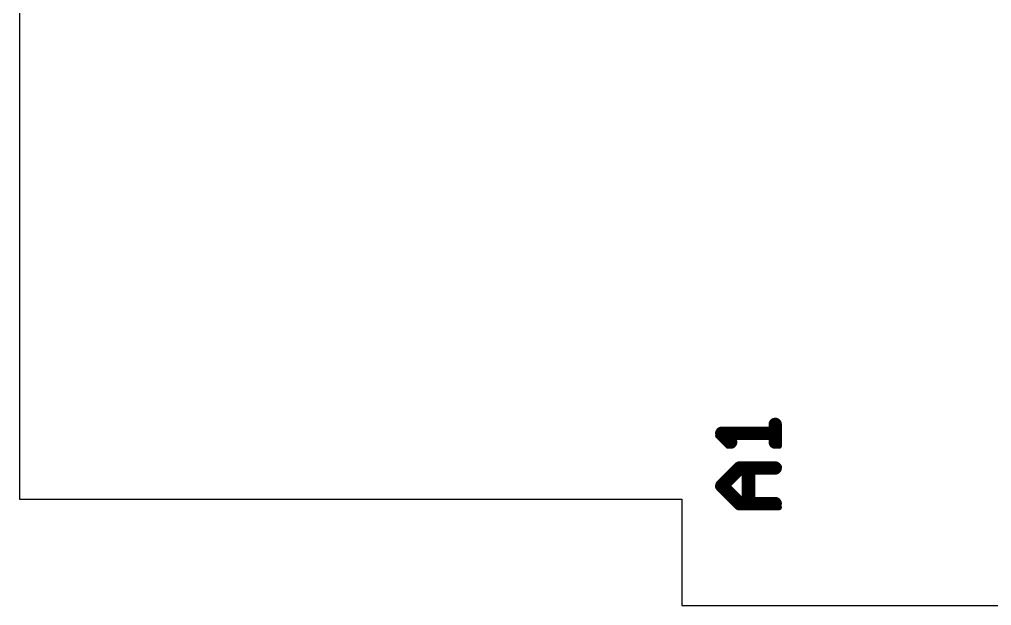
# Model space of a CAD drawing. Extents: x 0 to 127, y 0 to 62.
# Drawn here: x 0.01 to 25.91, y 0 to 15.62 of the extents above; entities that cross this region are included whole.
import ezdxf

# ---------------------------------------------------------------- set-up
doc = ezdxf.new("R2010")
doc.units = 0
doc.layers.add('20', color=7, linetype='CONTINUOUS')
doc.layers.add('25', color=253, linetype='CONTINUOUS')

msp = doc.modelspace()

# ---------------------------------------------------------------- linework, layer by layer
at = {"layer": '20'}
for p, q in [((0.005, 59.652), (0.005, 2.832)), ((0.005, 2.832), (17.653, 2.832)), ((17.653, 2.832), (17.653, 0)), ((17.653, 0), (126.985, 0.038))]:
    msp.add_line(p, q, dxfattribs=at)
at = {"layer": '25'}
for points, const_width in [([(20.1422, 4.3549), (20.1422, 4.8294)], 0.3556), ([(20.1422, 4.3549), (20.1422, 4.8294)], 0.3556), ([(20.1422, 4.3549), (20.1422, 4.8294)], 0.3556), ([(20.1422, 4.3549), (20.1422, 4.8294)], 0.3556), ([(20.1422, 4.3549), (20.1422, 4.8294)], 0.3556), ([(20.1422, 4.3549), (20.1422, 4.8294)], 0.3556), ([(20.1422, 4.3549), (20.1422, 4.8294)], 0.3556), ([(20.1422, 4.3549), (20.1422, 4.8294)], 0.3556), ([(20.1422, 4.3549), (20.1422, 4.8294)], 0.3556), ([(20.1422, 4.3549), (20.1422, 4.8294)], 0.3556), ([(20.1422, 4.3549), (20.1422, 4.8294)], 0.3556), ([(20.1422, 4.3549), (20.1422, 4.8294)], 0.3556), ([(20.1422, 4.3549), (20.1422, 4.8294)], 0.3556), ([(20.1422, 4.3549), (20.1422, 4.8294)], 0.3556), ([(20.1422, 4.3549), (20.1422, 4.8294)], 0.3556), ([(20.1422, 4.3549), (20.1422, 4.8294)], 0.3556), ([(20.1422, 4.3549), (20.1422, 4.8294)], 0.3556), ([(20.1422, 4.3549), (20.1422, 4.8294)], 0.3556), ([(20.1422, 4.3549), (20.1422, 4.8294)], 0.3556), ([(20.1422, 4.3549), (20.1422, 4.8294)], 0.3556), ([(20.1422, 4.3549), (20.1422, 4.8294)], 0.3556), ([(20.1422, 4.3549), (20.1422, 4.8294)], 0.3556), ([(20.1422, 4.3549), (20.1422, 4.8294)], 0.3556), ([(20.1422, 4.3549), (20.1422, 4.8294)], 0.3556), ([(20.1422, 4.3549), (20.1422, 4.8294)], 0.3556), ([(20.1422, 4.3549), (20.1422, 4.8294)], 0.3556), ([(20.1422, 4.3549), (20.1422, 4.8294)], 0.3556), ([(20.1422, 4.3549), (20.1422, 4.8294)], 0.3556), ([(20.1422, 4.3549), (20.1422, 4.8294)], 0.3556), ([(20.1422, 4.3549), (20.1422, 4.8294)], 0.3556), ([(20.1422, 4.3549), (20.1422, 4.8294)], 0.3556), ([(18.9559, 4.3549), (18.7186, 4.5921)], 0.3556), ([(18.7186, 4.5921), (20.1422, 4.5921)], 0.3556), ([(18.9559, 4.3549), (18.7186, 4.5921)], 0.3556), ([(18.7186, 4.5921), (20.1422, 4.5921)], 0.3556), ([(18.9559, 4.3549), (18.7186, 4.5921)], 0.3556), ([(18.7186, 4.5921), (20.1422, 4.5921)], 0.3556), ([(18.9559, 4.3549), (18.7186, 4.5921)], 0.3556), ([(18.7186, 4.5921), (20.1422, 4.5921)], 0.3556), ([(18.9559, 4.3549), (18.7186, 4.5921)], 0.3556), ([(18.7186, 4.5921), (20.1422, 4.5921)], 0.3556), ([(18.9559, 4.3549), (18.7186, 4.5921)], 0.3556), ([(18.7186, 4.5921), (20.1422, 4.5921)], 0.3556), ([(18.9559, 4.3549), (18.7186, 4.5921)], 0.3556), ([(18.7186, 4.5921), (20.1422, 4.5921)], 0.3556), ([(18.9559, 4.3549), (18.7186, 4.5921)], 0.3556), ([(18.7186, 4.5921), (20.1422, 4.5921)], 0.3556), ([(18.9559, 4.3549), (18.7186, 4.5921)], 0.3556), ([(18.7186, 4.5921), (20.1422, 4.5921)], 0.3556), ([(18.9559, 4.3549), (18.7186, 4.5921)], 0.3556), ([(18.7186, 4.5921), (20.1422, 4.5921)], 0.3556), ([(18.9559, 4.3549), (18.7186, 4.5921)], 0.3556), ([(18.7186, 4.5921), (20.1422, 4.5921)], 0.3556), ([(18.9559, 4.3549), (18.7186, 4.5921)], 0.3556), ([(18.7186, 4.5921), (20.1422, 4.5921)], 0.3556), ([(18.9559, 4.3549), (18.7186, 4.5921)], 0.3556), ([(18.7186, 4.5921), (20.1422, 4.5921)], 0.3556), ([(18.9559, 4.3549), (18.7186, 4.5921)], 0.3556), ([(18.7186, 4.5921), (20.1422, 4.5921)], 0.3556), ([(18.9559, 4.3549), (18.7186, 4.5921)], 0.3556), ([(18.7186, 4.5921), (20.1422, 4.5921)], 0.3556), ([(18.9559, 4.3549), (18.7186, 4.5921)], 0.3556), ([(18.7186, 4.5921), (20.1422, 4.5921)], 0.3556), ([(18.9559, 4.3549), (18.7186, 4.5921)], 0.3556), ([(18.7186, 4.5921), (20.1422, 4.5921)], 0.3556), ([(18.9559, 4.3549), (18.7186, 4.5921)], 0.3556), ([(18.7186, 4.5921), (20.1422, 4.5921)], 0.3556), ([(18.9559, 4.3549), (18.7186, 4.5921)], 0.3556), ([(18.7186, 4.5921), (20.1422, 4.5921)], 0.3556), ([(18.9559, 4.3549), (18.7186, 4.5921)], 0.3556), ([(18.7186, 4.5921), (20.1422, 4.5921)], 0.3556), ([(18.9559, 4.3549), (18.7186, 4.5921)], 0.3556), ([(18.7186, 4.5921), (20.1422, 4.5921)], 0.3556), ([(18.9559, 4.3549), (18.7186, 4.5921)], 0.3556), ([(18.7186, 4.5921), (20.1422, 4.5921)], 0.3556), ([(18.9559, 4.3549), (18.7186, 4.5921)], 0.3556), ([(18.7186, 4.5921), (20.1422, 4.5921)], 0.3556), ([(18.9559, 4.3549), (18.7186, 4.5921)], 0.3556), ([(18.7186, 4.5921), (20.1422, 4.5921)], 0.3556), ([(18.9559, 4.3549), (18.7186, 4.5921)], 0.3556), ([(18.7186, 4.5921), (20.1422, 4.5921)], 0.3556), ([(18.9559, 4.3549), (18.7186, 4.5921)], 0.3556), ([(18.7186, 4.5921), (20.1422, 4.5921)], 0.3556), ([(18.9559, 4.3549), (18.7186, 4.5921)], 0.3556), ([(18.7186, 4.5921), (20.1422, 4.5921)], 0.3556), ([(18.9559, 4.3549), (18.7186, 4.5921)], 0.3556), ([(18.7186, 4.5921), (20.1422, 4.5921)], 0.3556), ([(18.9559, 4.3549), (18.7186, 4.5921)], 0.3556), ([(18.7186, 4.5921), (20.1422, 4.5921)], 0.3556), ([(18.9559, 4.3549), (18.7186, 4.5921)], 0.3556), ([(18.7186, 4.5921), (20.1422, 4.5921)], 0.3556), ([(18.9559, 4.3549), (18.7186, 4.5921)], 0.3556), ([(18.7186, 4.5921), (20.1422, 4.5921)], 0.3556), ([(20.2438, 4.2533), (20.2438, 4.7956)], 0.1524), ([(18.888, 4.2533), (18.6169, 4.5244)], 0.1524), ([(18.6169, 4.5244), (20.2438, 4.5244)], 0.1524), ([(18.6169, 3.1585), (19.1592, 3.7008)], 0.1524), ([(18.7186, 3.1923), (19.1932, 3.6668)], 0.3556), ([(18.7186, 3.1923), (19.1932, 3.6668)], 0.3556), ([(18.7186, 3.1923), (19.1932, 3.6668)], 0.3556), ([(18.7186, 3.1923), (19.1932, 3.6668)], 0.3556), ([(18.7186, 3.1923), (19.1932, 3.6668)], 0.3556), ([(18.7186, 3.1923), (19.1932, 3.6668)], 0.3556), ([(18.7186, 3.1923), (19.1932, 3.6668)], 0.3556), ([(18.7186, 3.1923), (19.1932, 3.6668)], 0.3556), ([(18.7186, 3.1923), (19.1932, 3.6668)], 0.3556), ([(18.7186, 3.1923), (19.1932, 3.6668)], 0.3556), ([(18.7186, 3.1923), (19.1932, 3.6668)], 0.3556), ([(18.7186, 3.1923), (19.1932, 3.6668)], 0.3556), ([(18.7186, 3.1923), (19.1932, 3.6668)], 0.3556), ([(18.7186, 3.1923), (19.1932, 3.6668)], 0.3556), ([(18.7186, 3.1923), (19.1932, 3.6668)], 0.3556), ([(18.7186, 3.1923), (19.1932, 3.6668)], 0.3556), ([(18.7186, 3.1923), (19.1932, 3.6668)], 0.3556), ([(18.7186, 3.1923), (19.1932, 3.6668)], 0.3556), ([(18.7186, 3.1923), (19.1932, 3.6668)], 0.3556), ([(18.7186, 3.1923), (19.1932, 3.6668)], 0.3556), ([(18.7186, 3.1923), (19.1932, 3.6668)], 0.3556), ([(18.7186, 3.1923), (19.1932, 3.6668)], 0.3556), ([(18.7186, 3.1923), (19.1932, 3.6668)], 0.3556), ([(18.7186, 3.1923), (19.1932, 3.6668)], 0.3556), ([(18.7186, 3.1923), (19.1932, 3.6668)], 0.3556), ([(18.7186, 3.1923), (19.1932, 3.6668)], 0.3556), ([(18.7186, 3.1923), (19.1932, 3.6668)], 0.3556), ([(18.7186, 3.1923), (19.1932, 3.6668)], 0.3556), ([(18.7186, 3.1923), (19.1932, 3.6668)], 0.3556), ([(18.7186, 3.1923), (19.1932, 3.6668)], 0.3556), ([(18.7186, 3.1923), (19.1932, 3.6668)], 0.3556), ([(19.1932, 3.6668), (20.1422, 3.6668)], 0.3556), ([(19.1932, 3.6668), (20.1422, 3.6668)], 0.3556), ([(19.1932, 3.6668), (20.1422, 3.6668)], 0.3556), ([(19.1932, 3.6668), (20.1422, 3.6668)], 0.3556), ([(19.1932, 3.6668), (20.1422, 3.6668)], 0.3556), ([(19.1932, 3.6668), (20.1422, 3.6668)], 0.3556), ([(19.1932, 3.6668), (20.1422, 3.6668)], 0.3556), ([(19.1932, 3.6668), (20.1422, 3.6668)], 0.3556), ([(19.1932, 3.6668), (20.1422, 3.6668)], 0.3556), ([(19.1932, 3.6668), (20.1422, 3.6668)], 0.3556), ([(19.1932, 3.6668), (20.1422, 3.6668)], 0.3556), ([(19.1932, 3.6668), (20.1422, 3.6668)], 0.3556), ([(19.1932, 3.6668), (20.1422, 3.6668)], 0.3556), ([(19.1932, 3.6668), (20.1422, 3.6668)], 0.3556), ([(19.1932, 3.6668), (20.1422, 3.6668)], 0.3556), ([(19.1932, 3.6668), (20.1422, 3.6668)], 0.3556), ([(19.1932, 3.6668), (20.1422, 3.6668)], 0.3556), ([(19.1932, 3.6668), (20.1422, 3.6668)], 0.3556), ([(19.1932, 3.6668), (20.1422, 3.6668)], 0.3556), ([(19.1932, 3.6668), (20.1422, 3.6668)], 0.3556), ([(19.1932, 3.6668), (20.1422, 3.6668)], 0.3556), ([(19.1932, 3.6668), (20.1422, 3.6668)], 0.3556), ([(19.1932, 3.6668), (20.1422, 3.6668)], 0.3556), ([(19.1932, 3.6668), (20.1422, 3.6668)], 0.3556), ([(19.1932, 3.6668), (20.1422, 3.6668)], 0.3556), ([(19.1932, 3.6668), (20.1422, 3.6668)], 0.3556), ([(19.1932, 3.6668), (20.1422, 3.6668)], 0.3556), ([(19.1932, 3.6668), (20.1422, 3.6668)], 0.3556), ([(19.1932, 3.6668), (20.1422, 3.6668)], 0.3556), ([(19.1932, 3.6668), (20.1422, 3.6668)], 0.3556), ([(19.1932, 3.6668), (20.1422, 3.6668)], 0.3556), ([(19.1592, 3.7008), (20.2438, 3.7008)], 0.1524), ([(19.4304, 2.7178), (19.4304, 3.6668)], 0.3556), ([(19.4304, 2.7178), (19.4304, 3.6668)], 0.3556), ([(19.4304, 2.7178), (19.4304, 3.6668)], 0.3556), ([(19.4304, 2.7178), (19.4304, 3.6668)], 0.3556), ([(19.4304, 2.7178), (19.4304, 3.6668)], 0.3556), ([(19.4304, 2.7178), (19.4304, 3.6668)], 0.3556), ([(19.4304, 2.7178), (19.4304, 3.6668)], 0.3556), ([(19.4304, 2.7178), (19.4304, 3.6668)], 0.3556), ([(19.4304, 2.7178), (19.4304, 3.6668)], 0.3556), ([(19.4304, 2.7178), (19.4304, 3.6668)], 0.3556), ([(19.4304, 2.7178), (19.4304, 3.6668)], 0.3556), ([(19.4304, 2.7178), (19.4304, 3.6668)], 0.3556), ([(19.4304, 2.7178), (19.4304, 3.6668)], 0.3556), ([(19.4304, 2.7178), (19.4304, 3.6668)], 0.3556), ([(19.4304, 2.7178), (19.4304, 3.6668)], 0.3556), ([(19.4304, 2.7178), (19.4304, 3.6668)], 0.3556), ([(19.4304, 2.7178), (19.4304, 3.6668)], 0.3556), ([(19.4304, 2.7178), (19.4304, 3.6668)], 0.3556), ([(19.4304, 2.7178), (19.4304, 3.6668)], 0.3556), ([(19.4304, 2.7178), (19.4304, 3.6668)], 0.3556), ([(19.4304, 2.7178), (19.4304, 3.6668)], 0.3556), ([(19.4304, 2.7178), (19.4304, 3.6668)], 0.3556), ([(19.4304, 2.7178), (19.4304, 3.6668)], 0.3556), ([(19.4304, 2.7178), (19.4304, 3.6668)], 0.3556), ([(19.4304, 2.7178), (19.4304, 3.6668)], 0.3556), ([(19.4304, 2.7178), (19.4304, 3.6668)], 0.3556), ([(19.4304, 2.7178), (19.4304, 3.6668)], 0.3556), ([(19.4304, 2.7178), (19.4304, 3.6668)], 0.3556), ([(19.4304, 2.7178), (19.4304, 3.6668)], 0.3556), ([(19.4304, 2.7178), (19.4304, 3.6668)], 0.3556), ([(19.4304, 2.7178), (19.4304, 3.6668)], 0.3556), ([(19.4304, 2.6162), (19.4304, 3.7008)], 0.1524), ([(19.1932, 2.7178), (18.7186, 3.1923)], 0.3556), ([(19.1932, 2.7178), (18.7186, 3.1923)], 0.3556), ([(19.1932, 2.7178), (18.7186, 3.1923)], 0.3556), ([(19.1932, 2.7178), (18.7186, 3.1923)], 0.3556), ([(19.1932, 2.7178), (18.7186, 3.1923)], 0.3556), ([(19.1932, 2.7178), (18.7186, 3.1923)], 0.3556), ([(19.1932, 2.7178), (18.7186, 3.1923)], 0.3556), ([(19.1932, 2.7178), (18.7186, 3.1923)], 0.3556), ([(19.1932, 2.7178), (18.7186, 3.1923)], 0.3556), ([(19.1932, 2.7178), (18.7186, 3.1923)], 0.3556), ([(19.1932, 2.7178), (18.7186, 3.1923)], 0.3556), ([(19.1932, 2.7178), (18.7186, 3.1923)], 0.3556), ([(19.1932, 2.7178), (18.7186, 3.1923)], 0.3556), ([(19.1932, 2.7178), (18.7186, 3.1923)], 0.3556), ([(19.1932, 2.7178), (18.7186, 3.1923)], 0.3556), ([(19.1932, 2.7178), (18.7186, 3.1923)], 0.3556), ([(19.1932, 2.7178), (18.7186, 3.1923)], 0.3556), ([(19.1932, 2.7178), (18.7186, 3.1923)], 0.3556), ([(19.1932, 2.7178), (18.7186, 3.1923)], 0.3556), ([(19.1932, 2.7178), (18.7186, 3.1923)], 0.3556), ([(19.1932, 2.7178), (18.7186, 3.1923)], 0.3556), ([(19.1932, 2.7178), (18.7186, 3.1923)], 0.3556), ([(19.1932, 2.7178), (18.7186, 3.1923)], 0.3556), ([(19.1932, 2.7178), (18.7186, 3.1923)], 0.3556), ([(19.1932, 2.7178), (18.7186, 3.1923)], 0.3556), ([(19.1932, 2.7178), (18.7186, 3.1923)], 0.3556), ([(19.1932, 2.7178), (18.7186, 3.1923)], 0.3556), ([(19.1932, 2.7178), (18.7186, 3.1923)], 0.3556), ([(19.1932, 2.7178), (18.7186, 3.1923)], 0.3556), ([(19.1932, 2.7178), (18.7186, 3.1923)], 0.3556), ([(19.1932, 2.7178), (18.7186, 3.1923)], 0.3556), ([(19.1592, 2.6162), (18.6169, 3.1585)], 0.1524), ([(20.1422, 2.7178), (19.1932, 2.7178)], 0.3556), ([(20.1422, 2.7178), (19.1932, 2.7178)], 0.3556), ([(20.1422, 2.7178), (19.1932, 2.7178)], 0.3556), ([(20.1422, 2.7178), (19.1932, 2.7178)], 0.3556), ([(20.1422, 2.7178), (19.1932, 2.7178)], 0.3556), ([(20.1422, 2.7178), (19.1932, 2.7178)], 0.3556), ([(20.1422, 2.7178), (19.1932, 2.7178)], 0.3556), ([(20.1422, 2.7178), (19.1932, 2.7178)], 0.3556), ([(20.1422, 2.7178), (19.1932, 2.7178)], 0.3556), ([(20.1422, 2.7178), (19.1932, 2.7178)], 0.3556), ([(20.1422, 2.7178), (19.1932, 2.7178)], 0.3556), ([(20.1422, 2.7178), (19.1932, 2.7178)], 0.3556), ([(20.1422, 2.7178), (19.1932, 2.7178)], 0.3556), ([(20.1422, 2.7178), (19.1932, 2.7178)], 0.3556), ([(20.1422, 2.7178), (19.1932, 2.7178)], 0.3556), ([(20.1422, 2.7178), (19.1932, 2.7178)], 0.3556), ([(20.1422, 2.7178), (19.1932, 2.7178)], 0.3556), ([(20.1422, 2.7178), (19.1932, 2.7178)], 0.3556), ([(20.1422, 2.7178), (19.1932, 2.7178)], 0.3556), ([(20.1422, 2.7178), (19.1932, 2.7178)], 0.3556), ([(20.1422, 2.7178), (19.1932, 2.7178)], 0.3556), ([(20.1422, 2.7178), (19.1932, 2.7178)], 0.3556), ([(20.1422, 2.7178), (19.1932, 2.7178)], 0.3556), ([(20.1422, 2.7178), (19.1932, 2.7178)], 0.3556), ([(20.1422, 2.7178), (19.1932, 2.7178)], 0.3556), ([(20.1422, 2.7178), (19.1932, 2.7178)], 0.3556), ([(20.1422, 2.7178), (19.1932, 2.7178)], 0.3556), ([(20.1422, 2.7178), (19.1932, 2.7178)], 0.3556), ([(20.1422, 2.7178), (19.1932, 2.7178)], 0.3556), ([(20.1422, 2.7178), (19.1932, 2.7178)], 0.3556), ([(20.1422, 2.7178), (19.1932, 2.7178)], 0.3556), ([(20.2438, 2.6162), (19.1592, 2.6162)], 0.1524)]:
    msp.add_lwpolyline(points, dxfattribs=dict(at, const_width=const_width))
for points, const_width in [([(20.2311, 4.8294, 1), (20.0533, 4.8294)], 0.1778), ([(20.2311, 4.8294, 1), (20.0533, 4.8294)], 0.1778), ([(20.2311, 4.8294, 1), (20.0533, 4.8294)], 0.1778), ([(20.2311, 4.8294, 1), (20.0533, 4.8294)], 0.1778), ([(20.2311, 4.8294, 1), (20.0533, 4.8294)], 0.1778), ([(20.2311, 4.8294, 1), (20.0533, 4.8294)], 0.1778), ([(20.2311, 4.8294, 1), (20.0533, 4.8294)], 0.1778), ([(20.2311, 4.8294, 1), (20.0533, 4.8294)], 0.1778), ([(20.2311, 4.8294, 1), (20.0533, 4.8294)], 0.1778), ([(20.2311, 4.8294, 1), (20.0533, 4.8294)], 0.1778), ([(20.2311, 4.8294, 1), (20.0533, 4.8294)], 0.1778), ([(20.2311, 4.8294, 1), (20.0533, 4.8294)], 0.1778), ([(20.2311, 4.8294, 1), (20.0533, 4.8294)], 0.1778), ([(20.2311, 4.8294, 1), (20.0533, 4.8294)], 0.1778), ([(20.2311, 4.8294, 1), (20.0533, 4.8294)], 0.1778), ([(20.2311, 4.8294, 1), (20.0533, 4.8294)], 0.1778), ([(20.2311, 4.8294, 1), (20.0533, 4.8294)], 0.1778), ([(20.2311, 4.8294, 1), (20.0533, 4.8294)], 0.1778), ([(20.2311, 4.8294, 1), (20.0533, 4.8294)], 0.1778), ([(20.2311, 4.8294, 1), (20.0533, 4.8294)], 0.1778), ([(20.2311, 4.8294, 1), (20.0533, 4.8294)], 0.1778), ([(20.2311, 4.8294, 1), (20.0533, 4.8294)], 0.1778), ([(20.2311, 4.8294, 1), (20.0533, 4.8294)], 0.1778), ([(20.2311, 4.8294, 1), (20.0533, 4.8294)], 0.1778), ([(20.2311, 4.8294, 1), (20.0533, 4.8294)], 0.1778), ([(20.2311, 4.8294, 1), (20.0533, 4.8294)], 0.1778), ([(20.2311, 4.8294, 1), (20.0533, 4.8294)], 0.1778), ([(20.2311, 4.8294, 1), (20.0533, 4.8294)], 0.1778), ([(20.2311, 4.8294, 1), (20.0533, 4.8294)], 0.1778), ([(20.2311, 4.8294, 1), (20.0533, 4.8294)], 0.1778), ([(20.2311, 4.8294, 1), (20.0533, 4.8294)], 0.1778), ([(18.7814, 4.655, 1), (18.6558, 4.5292)], 0.1778), ([(18.7186, 4.681, 1), (18.7186, 4.5032)], 0.1778), ([(18.7814, 4.655, 1), (18.6558, 4.5292)], 0.1778), ([(18.7186, 4.681, 1), (18.7186, 4.5032)], 0.1778), ([(18.7814, 4.655, 1), (18.6558, 4.5292)], 0.1778), ([(18.7186, 4.681, 1), (18.7186, 4.5032)], 0.1778), ([(18.7814, 4.655, 1), (18.6558, 4.5292)], 0.1778), ([(18.7186, 4.681, 1), (18.7186, 4.5032)], 0.1778), ([(18.7814, 4.655, 1), (18.6558, 4.5292)], 0.1778), ([(18.7186, 4.681, 1), (18.7186, 4.5032)], 0.1778), ([(18.7814, 4.655, 1), (18.6558, 4.5292)], 0.1778), ([(18.7186, 4.681, 1), (18.7186, 4.5032)], 0.1778), ([(18.7814, 4.655, 1), (18.6558, 4.5292)], 0.1778), ([(18.7186, 4.681, 1), (18.7186, 4.5032)], 0.1778), ([(18.7814, 4.655, 1), (18.6558, 4.5292)], 0.1778), ([(18.7186, 4.681, 1), (18.7186, 4.5032)], 0.1778), ([(18.7814, 4.655, 1), (18.6558, 4.5292)], 0.1778), ([(18.7186, 4.681, 1), (18.7186, 4.5032)], 0.1778), ([(18.7814, 4.655, 1), (18.6558, 4.5292)], 0.1778), ([(18.7186, 4.681, 1), (18.7186, 4.5032)], 0.1778), ([(18.7814, 4.655, 1), (18.6558, 4.5292)], 0.1778), ([(18.7186, 4.681, 1), (18.7186, 4.5032)], 0.1778), ([(18.7814, 4.655, 1), (18.6558, 4.5292)], 0.1778), ([(18.7186, 4.681, 1), (18.7186, 4.5032)], 0.1778), ([(18.7814, 4.655, 1), (18.6558, 4.5292)], 0.1778), ([(18.7186, 4.681, 1), (18.7186, 4.5032)], 0.1778), ([(18.7814, 4.655, 1), (18.6558, 4.5292)], 0.1778), ([(18.7186, 4.681, 1), (18.7186, 4.5032)], 0.1778), ([(18.7814, 4.655, 1), (18.6558, 4.5292)], 0.1778), ([(18.7186, 4.681, 1), (18.7186, 4.5032)], 0.1778), ([(18.7814, 4.655, 1), (18.6558, 4.5292)], 0.1778), ([(18.7186, 4.681, 1), (18.7186, 4.5032)], 0.1778), ([(18.7814, 4.655, 1), (18.6558, 4.5292)], 0.1778), ([(18.7186, 4.681, 1), (18.7186, 4.5032)], 0.1778), ([(18.7814, 4.655, 1), (18.6558, 4.5292)], 0.1778), ([(18.7186, 4.681, 1), (18.7186, 4.5032)], 0.1778), ([(18.7814, 4.655, 1), (18.6558, 4.5292)], 0.1778), ([(18.7186, 4.681, 1), (18.7186, 4.5032)], 0.1778), ([(18.7814, 4.655, 1), (18.6558, 4.5292)], 0.1778), ([(18.7186, 4.681, 1), (18.7186, 4.5032)], 0.1778), ([(18.7814, 4.655, 1), (18.6558, 4.5292)], 0.1778), ([(18.7186, 4.681, 1), (18.7186, 4.5032)], 0.1778), ([(18.7814, 4.655, 1), (18.6558, 4.5292)], 0.1778), ([(18.7186, 4.681, 1), (18.7186, 4.5032)], 0.1778), ([(18.7814, 4.655, 1), (18.6558, 4.5292)], 0.1778), ([(18.7186, 4.681, 1), (18.7186, 4.5032)], 0.1778), ([(18.7814, 4.655, 1), (18.6558, 4.5292)], 0.1778), ([(18.7186, 4.681, 1), (18.7186, 4.5032)], 0.1778), ([(18.7814, 4.655, 1), (18.6558, 4.5292)], 0.1778), ([(18.7186, 4.681, 1), (18.7186, 4.5032)], 0.1778), ([(18.7814, 4.655, 1), (18.6558, 4.5292)], 0.1778), ([(18.7186, 4.681, 1), (18.7186, 4.5032)], 0.1778), ([(18.7814, 4.655, 1), (18.6558, 4.5292)], 0.1778), ([(18.7186, 4.681, 1), (18.7186, 4.5032)], 0.1778), ([(18.7814, 4.655, 1), (18.6558, 4.5292)], 0.1778), ([(18.7186, 4.681, 1), (18.7186, 4.5032)], 0.1778), ([(18.7814, 4.655, 1), (18.6558, 4.5292)], 0.1778), ([(18.7186, 4.681, 1), (18.7186, 4.5032)], 0.1778), ([(18.7814, 4.655, 1), (18.6558, 4.5292)], 0.1778), ([(18.7186, 4.681, 1), (18.7186, 4.5032)], 0.1778), ([(18.7814, 4.655, 1), (18.6558, 4.5292)], 0.1778), ([(18.7186, 4.681, 1), (18.7186, 4.5032)], 0.1778), ([(20.1422, 4.5032, 1), (20.1422, 4.681)], 0.1778), ([(20.1422, 4.5032, 1), (20.1422, 4.681)], 0.1778), ([(20.1422, 4.5032, 1), (20.1422, 4.681)], 0.1778), ([(20.1422, 4.5032, 1), (20.1422, 4.681)], 0.1778), ([(20.1422, 4.5032, 1), (20.1422, 4.681)], 0.1778), ([(20.1422, 4.5032, 1), (20.1422, 4.681)], 0.1778), ([(20.1422, 4.5032, 1), (20.1422, 4.681)], 0.1778), ([(20.1422, 4.5032, 1), (20.1422, 4.681)], 0.1778), ([(20.1422, 4.5032, 1), (20.1422, 4.681)], 0.1778), ([(20.1422, 4.5032, 1), (20.1422, 4.681)], 0.1778), ([(20.1422, 4.5032, 1), (20.1422, 4.681)], 0.1778), ([(20.1422, 4.5032, 1), (20.1422, 4.681)], 0.1778), ([(20.1422, 4.5032, 1), (20.1422, 4.681)], 0.1778), ([(20.1422, 4.5032, 1), (20.1422, 4.681)], 0.1778), ([(20.1422, 4.5032, 1), (20.1422, 4.681)], 0.1778), ([(20.1422, 4.5032, 1), (20.1422, 4.681)], 0.1778), ([(20.1422, 4.5032, 1), (20.1422, 4.681)], 0.1778), ([(20.1422, 4.5032, 1), (20.1422, 4.681)], 0.1778), ([(20.1422, 4.5032, 1), (20.1422, 4.681)], 0.1778), ([(20.1422, 4.5032, 1), (20.1422, 4.681)], 0.1778), ([(20.1422, 4.5032, 1), (20.1422, 4.681)], 0.1778), ([(20.1422, 4.5032, 1), (20.1422, 4.681)], 0.1778), ([(20.1422, 4.5032, 1), (20.1422, 4.681)], 0.1778), ([(20.1422, 4.5032, 1), (20.1422, 4.681)], 0.1778), ([(20.1422, 4.5032, 1), (20.1422, 4.681)], 0.1778), ([(20.1422, 4.5032, 1), (20.1422, 4.681)], 0.1778), ([(20.1422, 4.5032, 1), (20.1422, 4.681)], 0.1778), ([(20.1422, 4.5032, 1), (20.1422, 4.681)], 0.1778), ([(20.1422, 4.5032, 1), (20.1422, 4.681)], 0.1778), ([(20.1422, 4.5032, 1), (20.1422, 4.681)], 0.1778), ([(20.1422, 4.5032, 1), (20.1422, 4.681)], 0.1778), ([(20.2819, 4.7956, 1), (20.2057, 4.7956)], 0.0762), ([(18.6169, 4.5625, 1), (18.6169, 4.4863)], 0.0762), ([(18.6438, 4.5513, 1), (18.59, 4.4975)], 0.0762), ([(18.8931, 4.292, 1), (19.0187, 4.4178)], 0.1778), ([(18.8931, 4.292, 1), (19.0187, 4.4178)], 0.1778), ([(18.8931, 4.292, 1), (19.0187, 4.4178)], 0.1778), ([(18.8931, 4.292, 1), (19.0187, 4.4178)], 0.1778), ([(18.8931, 4.292, 1), (19.0187, 4.4178)], 0.1778), ([(18.8931, 4.292, 1), (19.0187, 4.4178)], 0.1778), ([(18.8931, 4.292, 1), (19.0187, 4.4178)], 0.1778), ([(18.8931, 4.292, 1), (19.0187, 4.4178)], 0.1778), ([(18.8931, 4.292, 1), (19.0187, 4.4178)], 0.1778), ([(18.8931, 4.292, 1), (19.0187, 4.4178)], 0.1778), ([(18.8931, 4.292, 1), (19.0187, 4.4178)], 0.1778), ([(18.8931, 4.292, 1), (19.0187, 4.4178)], 0.1778), ([(18.8931, 4.292, 1), (19.0187, 4.4178)], 0.1778), ([(18.8931, 4.292, 1), (19.0187, 4.4178)], 0.1778), ([(18.8931, 4.292, 1), (19.0187, 4.4178)], 0.1778), ([(18.8931, 4.292, 1), (19.0187, 4.4178)], 0.1778), ([(18.8931, 4.292, 1), (19.0187, 4.4178)], 0.1778), ([(18.8931, 4.292, 1), (19.0187, 4.4178)], 0.1778), ([(18.8931, 4.292, 1), (19.0187, 4.4178)], 0.1778), ([(18.8931, 4.292, 1), (19.0187, 4.4178)], 0.1778), ([(18.8931, 4.292, 1), (19.0187, 4.4178)], 0.1778), ([(18.8931, 4.292, 1), (19.0187, 4.4178)], 0.1778), ([(18.8931, 4.292, 1), (19.0187, 4.4178)], 0.1778), ([(18.8931, 4.292, 1), (19.0187, 4.4178)], 0.1778), ([(18.8931, 4.292, 1), (19.0187, 4.4178)], 0.1778), ([(18.8931, 4.292, 1), (19.0187, 4.4178)], 0.1778), ([(18.8931, 4.292, 1), (19.0187, 4.4178)], 0.1778), ([(18.8931, 4.292, 1), (19.0187, 4.4178)], 0.1778), ([(18.8931, 4.292, 1), (19.0187, 4.4178)], 0.1778), ([(18.8931, 4.292, 1), (19.0187, 4.4178)], 0.1778), ([(18.8931, 4.292, 1), (19.0187, 4.4178)], 0.1778), ([(20.0533, 4.3549, 1), (20.2311, 4.3549)], 0.1778), ([(20.0533, 4.3549, 1), (20.2311, 4.3549)], 0.1778), ([(20.0533, 4.3549, 1), (20.2311, 4.3549)], 0.1778), ([(20.0533, 4.3549, 1), (20.2311, 4.3549)], 0.1778), ([(20.0533, 4.3549, 1), (20.2311, 4.3549)], 0.1778), ([(20.0533, 4.3549, 1), (20.2311, 4.3549)], 0.1778), ([(20.0533, 4.3549, 1), (20.2311, 4.3549)], 0.1778), ([(20.0533, 4.3549, 1), (20.2311, 4.3549)], 0.1778), ([(20.0533, 4.3549, 1), (20.2311, 4.3549)], 0.1778), ([(20.0533, 4.3549, 1), (20.2311, 4.3549)], 0.1778), ([(20.0533, 4.3549, 1), (20.2311, 4.3549)], 0.1778), ([(20.0533, 4.3549, 1), (20.2311, 4.3549)], 0.1778), ([(20.0533, 4.3549, 1), (20.2311, 4.3549)], 0.1778), ([(20.0533, 4.3549, 1), (20.2311, 4.3549)], 0.1778), ([(20.0533, 4.3549, 1), (20.2311, 4.3549)], 0.1778), ([(20.0533, 4.3549, 1), (20.2311, 4.3549)], 0.1778), ([(20.0533, 4.3549, 1), (20.2311, 4.3549)], 0.1778), ([(20.0533, 4.3549, 1), (20.2311, 4.3549)], 0.1778), ([(20.0533, 4.3549, 1), (20.2311, 4.3549)], 0.1778), ([(20.0533, 4.3549, 1), (20.2311, 4.3549)], 0.1778), ([(20.0533, 4.3549, 1), (20.2311, 4.3549)], 0.1778), ([(20.0533, 4.3549, 1), (20.2311, 4.3549)], 0.1778), ([(20.0533, 4.3549, 1), (20.2311, 4.3549)], 0.1778), ([(20.0533, 4.3549, 1), (20.2311, 4.3549)], 0.1778), ([(20.0533, 4.3549, 1), (20.2311, 4.3549)], 0.1778), ([(20.0533, 4.3549, 1), (20.2311, 4.3549)], 0.1778), ([(20.0533, 4.3549, 1), (20.2311, 4.3549)], 0.1778), ([(20.0533, 4.3549, 1), (20.2311, 4.3549)], 0.1778), ([(20.0533, 4.3549, 1), (20.2311, 4.3549)], 0.1778), ([(20.0533, 4.3549, 1), (20.2311, 4.3549)], 0.1778), ([(20.0533, 4.3549, 1), (20.2311, 4.3549)], 0.1778), ([(20.2438, 4.4863, 1), (20.2438, 4.5625)], 0.0762), ([(18.8611, 4.2264, 1), (18.9149, 4.2802)], 0.0762), ([(20.2057, 4.2533, 1), (20.2819, 4.2533)], 0.0762), ([(19.1932, 3.7557, 1), (19.1932, 3.5779)], 0.1778), ([(19.1932, 3.7557, 1), (19.1932, 3.5779)], 0.1778), ([(19.1932, 3.7557, 1), (19.1932, 3.5779)], 0.1778), ([(19.1932, 3.7557, 1), (19.1932, 3.5779)], 0.1778), ([(19.1932, 3.7557, 1), (19.1932, 3.5779)], 0.1778), ([(19.1932, 3.7557, 1), (19.1932, 3.5779)], 0.1778), ([(19.1932, 3.7557, 1), (19.1932, 3.5779)], 0.1778), ([(19.1932, 3.7557, 1), (19.1932, 3.5779)], 0.1778), ([(19.1932, 3.7557, 1), (19.1932, 3.5779)], 0.1778), ([(19.1932, 3.7557, 1), (19.1932, 3.5779)], 0.1778), ([(19.1932, 3.7557, 1), (19.1932, 3.5779)], 0.1778), ([(19.1932, 3.7557, 1), (19.1932, 3.5779)], 0.1778), ([(19.1932, 3.7557, 1), (19.1932, 3.5779)], 0.1778), ([(19.1932, 3.7557, 1), (19.1932, 3.5779)], 0.1778), ([(19.1932, 3.7557, 1), (19.1932, 3.5779)], 0.1778), ([(19.1932, 3.7557, 1), (19.1932, 3.5779)], 0.1778), ([(19.1932, 3.7557, 1), (19.1932, 3.5779)], 0.1778), ([(19.1932, 3.7557, 1), (19.1932, 3.5779)], 0.1778), ([(19.1932, 3.7557, 1), (19.1932, 3.5779)], 0.1778), ([(19.1932, 3.7557, 1), (19.1932, 3.5779)], 0.1778), ([(19.1932, 3.7557, 1), (19.1932, 3.5779)], 0.1778), ([(19.1932, 3.7557, 1), (19.1932, 3.5779)], 0.1778), ([(19.1932, 3.7557, 1), (19.1932, 3.5779)], 0.1778), ([(19.1932, 3.7557, 1), (19.1932, 3.5779)], 0.1778), ([(19.1932, 3.7557, 1), (19.1932, 3.5779)], 0.1778), ([(19.1932, 3.7557, 1), (19.1932, 3.5779)], 0.1778), ([(19.1932, 3.7557, 1), (19.1932, 3.5779)], 0.1778), ([(19.1932, 3.7557, 1), (19.1932, 3.5779)], 0.1778), ([(19.1932, 3.7557, 1), (19.1932, 3.5779)], 0.1778), ([(19.1932, 3.7557, 1), (19.1932, 3.5779)], 0.1778), ([(19.1932, 3.7557, 1), (19.1932, 3.5779)], 0.1778), ([(19.2561, 3.6039, 1), (19.1303, 3.7297)], 0.1778), ([(19.2561, 3.6039, 1), (19.1303, 3.7297)], 0.1778), ([(19.2561, 3.6039, 1), (19.1303, 3.7297)], 0.1778), ([(19.2561, 3.6039, 1), (19.1303, 3.7297)], 0.1778), ([(19.2561, 3.6039, 1), (19.1303, 3.7297)], 0.1778), ([(19.2561, 3.6039, 1), (19.1303, 3.7297)], 0.1778), ([(19.2561, 3.6039, 1), (19.1303, 3.7297)], 0.1778), ([(19.2561, 3.6039, 1), (19.1303, 3.7297)], 0.1778), ([(19.2561, 3.6039, 1), (19.1303, 3.7297)], 0.1778), ([(19.2561, 3.6039, 1), (19.1303, 3.7297)], 0.1778), ([(19.2561, 3.6039, 1), (19.1303, 3.7297)], 0.1778), ([(19.2561, 3.6039, 1), (19.1303, 3.7297)], 0.1778), ([(19.2561, 3.6039, 1), (19.1303, 3.7297)], 0.1778), ([(19.2561, 3.6039, 1), (19.1303, 3.7297)], 0.1778), ([(19.2561, 3.6039, 1), (19.1303, 3.7297)], 0.1778), ([(19.2561, 3.6039, 1), (19.1303, 3.7297)], 0.1778), ([(19.2561, 3.6039, 1), (19.1303, 3.7297)], 0.1778), ([(19.2561, 3.6039, 1), (19.1303, 3.7297)], 0.1778), ([(19.2561, 3.6039, 1), (19.1303, 3.7297)], 0.1778), ([(19.2561, 3.6039, 1), (19.1303, 3.7297)], 0.1778), ([(19.2561, 3.6039, 1), (19.1303, 3.7297)], 0.1778), ([(19.2561, 3.6039, 1), (19.1303, 3.7297)], 0.1778), ([(19.2561, 3.6039, 1), (19.1303, 3.7297)], 0.1778), ([(19.2561, 3.6039, 1), (19.1303, 3.7297)], 0.1778), ([(19.2561, 3.6039, 1), (19.1303, 3.7297)], 0.1778), ([(19.2561, 3.6039, 1), (19.1303, 3.7297)], 0.1778), ([(19.2561, 3.6039, 1), (19.1303, 3.7297)], 0.1778), ([(19.2561, 3.6039, 1), (19.1303, 3.7297)], 0.1778), ([(19.2561, 3.6039, 1), (19.1303, 3.7297)], 0.1778), ([(19.2561, 3.6039, 1), (19.1303, 3.7297)], 0.1778), ([(19.2561, 3.6039, 1), (19.1303, 3.7297)], 0.1778), ([(19.1592, 3.7389, 1), (19.1592, 3.6627)], 0.0762), ([(19.1861, 3.6739, 1), (19.1323, 3.7277)], 0.0762), ([(19.5193, 3.6668, 1), (19.3415, 3.6668)], 0.1778), ([(19.5193, 3.6668, 1), (19.3415, 3.6668)], 0.1778), ([(19.5193, 3.6668, 1), (19.3415, 3.6668)], 0.1778), ([(19.5193, 3.6668, 1), (19.3415, 3.6668)], 0.1778), ([(19.5193, 3.6668, 1), (19.3415, 3.6668)], 0.1778), ([(19.5193, 3.6668, 1), (19.3415, 3.6668)], 0.1778), ([(19.5193, 3.6668, 1), (19.3415, 3.6668)], 0.1778), ([(19.5193, 3.6668, 1), (19.3415, 3.6668)], 0.1778), ([(19.5193, 3.6668, 1), (19.3415, 3.6668)], 0.1778), ([(19.5193, 3.6668, 1), (19.3415, 3.6668)], 0.1778), ([(19.5193, 3.6668, 1), (19.3415, 3.6668)], 0.1778), ([(19.5193, 3.6668, 1), (19.3415, 3.6668)], 0.1778), ([(19.5193, 3.6668, 1), (19.3415, 3.6668)], 0.1778), ([(19.5193, 3.6668, 1), (19.3415, 3.6668)], 0.1778), ([(19.5193, 3.6668, 1), (19.3415, 3.6668)], 0.1778), ([(19.5193, 3.6668, 1), (19.3415, 3.6668)], 0.1778), ([(19.5193, 3.6668, 1), (19.3415, 3.6668)], 0.1778), ([(19.5193, 3.6668, 1), (19.3415, 3.6668)], 0.1778), ([(19.5193, 3.6668, 1), (19.3415, 3.6668)], 0.1778), ([(19.5193, 3.6668, 1), (19.3415, 3.6668)], 0.1778), ([(19.5193, 3.6668, 1), (19.3415, 3.6668)], 0.1778), ([(19.5193, 3.6668, 1), (19.3415, 3.6668)], 0.1778), ([(19.5193, 3.6668, 1), (19.3415, 3.6668)], 0.1778), ([(19.5193, 3.6668, 1), (19.3415, 3.6668)], 0.1778), ([(19.5193, 3.6668, 1), (19.3415, 3.6668)], 0.1778), ([(19.5193, 3.6668, 1), (19.3415, 3.6668)], 0.1778), ([(19.5193, 3.6668, 1), (19.3415, 3.6668)], 0.1778), ([(19.5193, 3.6668, 1), (19.3415, 3.6668)], 0.1778), ([(19.5193, 3.6668, 1), (19.3415, 3.6668)], 0.1778), ([(19.5193, 3.6668, 1), (19.3415, 3.6668)], 0.1778), ([(19.5193, 3.6668, 1), (19.3415, 3.6668)], 0.1778), ([(19.4685, 3.7008, 1), (19.3923, 3.7008)], 0.0762), ([(20.1422, 3.5779, 1), (20.1422, 3.7557)], 0.1778), ([(20.1422, 3.5779, 1), (20.1422, 3.7557)], 0.1778), ([(20.1422, 3.5779, 1), (20.1422, 3.7557)], 0.1778), ([(20.1422, 3.5779, 1), (20.1422, 3.7557)], 0.1778), ([(20.1422, 3.5779, 1), (20.1422, 3.7557)], 0.1778), ([(20.1422, 3.5779, 1), (20.1422, 3.7557)], 0.1778), ([(20.1422, 3.5779, 1), (20.1422, 3.7557)], 0.1778), ([(20.1422, 3.5779, 1), (20.1422, 3.7557)], 0.1778), ([(20.1422, 3.5779, 1), (20.1422, 3.7557)], 0.1778), ([(20.1422, 3.5779, 1), (20.1422, 3.7557)], 0.1778), ([(20.1422, 3.5779, 1), (20.1422, 3.7557)], 0.1778), ([(20.1422, 3.5779, 1), (20.1422, 3.7557)], 0.1778), ([(20.1422, 3.5779, 1), (20.1422, 3.7557)], 0.1778), ([(20.1422, 3.5779, 1), (20.1422, 3.7557)], 0.1778), ([(20.1422, 3.5779, 1), (20.1422, 3.7557)], 0.1778), ([(20.1422, 3.5779, 1), (20.1422, 3.7557)], 0.1778), ([(20.1422, 3.5779, 1), (20.1422, 3.7557)], 0.1778), ([(20.1422, 3.5779, 1), (20.1422, 3.7557)], 0.1778), ([(20.1422, 3.5779, 1), (20.1422, 3.7557)], 0.1778), ([(20.1422, 3.5779, 1), (20.1422, 3.7557)], 0.1778), ([(20.1422, 3.5779, 1), (20.1422, 3.7557)], 0.1778), ([(20.1422, 3.5779, 1), (20.1422, 3.7557)], 0.1778), ([(20.1422, 3.5779, 1), (20.1422, 3.7557)], 0.1778), ([(20.1422, 3.5779, 1), (20.1422, 3.7557)], 0.1778), ([(20.1422, 3.5779, 1), (20.1422, 3.7557)], 0.1778), ([(20.1422, 3.5779, 1), (20.1422, 3.7557)], 0.1778), ([(20.1422, 3.5779, 1), (20.1422, 3.7557)], 0.1778), ([(20.1422, 3.5779, 1), (20.1422, 3.7557)], 0.1778), ([(20.1422, 3.5779, 1), (20.1422, 3.7557)], 0.1778), ([(20.1422, 3.5779, 1), (20.1422, 3.7557)], 0.1778), ([(20.1422, 3.5779, 1), (20.1422, 3.7557)], 0.1778), ([(20.2438, 3.6627, 1), (20.2438, 3.7389)], 0.0762), ([(18.7815, 3.2552, 1), (18.6557, 3.1294)], 0.1778), ([(18.7815, 3.2552, 1), (18.6557, 3.1294)], 0.1778), ([(18.7815, 3.2552, 1), (18.6557, 3.1294)], 0.1778), ([(18.7815, 3.2552, 1), (18.6557, 3.1294)], 0.1778), ([(18.7815, 3.2552, 1), (18.6557, 3.1294)], 0.1778), ([(18.7815, 3.2552, 1), (18.6557, 3.1294)], 0.1778), ([(18.7815, 3.2552, 1), (18.6557, 3.1294)], 0.1778), ([(18.7815, 3.2552, 1), (18.6557, 3.1294)], 0.1778), ([(18.7815, 3.2552, 1), (18.6557, 3.1294)], 0.1778), ([(18.7815, 3.2552, 1), (18.6557, 3.1294)], 0.1778), ([(18.7815, 3.2552, 1), (18.6557, 3.1294)], 0.1778), ([(18.7815, 3.2552, 1), (18.6557, 3.1294)], 0.1778), ([(18.7815, 3.2552, 1), (18.6557, 3.1294)], 0.1778), ([(18.7815, 3.2552, 1), (18.6557, 3.1294)], 0.1778), ([(18.7815, 3.2552, 1), (18.6557, 3.1294)], 0.1778), ([(18.7815, 3.2552, 1), (18.6557, 3.1294)], 0.1778), ([(18.7815, 3.2552, 1), (18.6557, 3.1294)], 0.1778), ([(18.7815, 3.2552, 1), (18.6557, 3.1294)], 0.1778), ([(18.7815, 3.2552, 1), (18.6557, 3.1294)], 0.1778), ([(18.7815, 3.2552, 1), (18.6557, 3.1294)], 0.1778), ([(18.7815, 3.2552, 1), (18.6557, 3.1294)], 0.1778), ([(18.7815, 3.2552, 1), (18.6557, 3.1294)], 0.1778), ([(18.7815, 3.2552, 1), (18.6557, 3.1294)], 0.1778), ([(18.7815, 3.2552, 1), (18.6557, 3.1294)], 0.1778), ([(18.7815, 3.2552, 1), (18.6557, 3.1294)], 0.1778), ([(18.7815, 3.2552, 1), (18.6557, 3.1294)], 0.1778), ([(18.7815, 3.2552, 1), (18.6557, 3.1294)], 0.1778), ([(18.7815, 3.2552, 1), (18.6557, 3.1294)], 0.1778), ([(18.7815, 3.2552, 1), (18.6557, 3.1294)], 0.1778), ([(18.7815, 3.2552, 1), (18.6557, 3.1294)], 0.1778), ([(18.7815, 3.2552, 1), (18.6557, 3.1294)], 0.1778), ([(18.6557, 3.2552, 1), (18.7815, 3.1294)], 0.1778), ([(18.6557, 3.2552, 1), (18.7815, 3.1294)], 0.1778), ([(18.6557, 3.2552, 1), (18.7815, 3.1294)], 0.1778), ([(18.6557, 3.2552, 1), (18.7815, 3.1294)], 0.1778), ([(18.6557, 3.2552, 1), (18.7815, 3.1294)], 0.1778), ([(18.6557, 3.2552, 1), (18.7815, 3.1294)], 0.1778), ([(18.6557, 3.2552, 1), (18.7815, 3.1294)], 0.1778), ([(18.6557, 3.2552, 1), (18.7815, 3.1294)], 0.1778), ([(18.6557, 3.2552, 1), (18.7815, 3.1294)], 0.1778), ([(18.6557, 3.2552, 1), (18.7815, 3.1294)], 0.1778), ([(18.6557, 3.2552, 1), (18.7815, 3.1294)], 0.1778), ([(18.6557, 3.2552, 1), (18.7815, 3.1294)], 0.1778), ([(18.6557, 3.2552, 1), (18.7815, 3.1294)], 0.1778), ([(18.6557, 3.2552, 1), (18.7815, 3.1294)], 0.1778), ([(18.6557, 3.2552, 1), (18.7815, 3.1294)], 0.1778), ([(18.6557, 3.2552, 1), (18.7815, 3.1294)], 0.1778), ([(18.6557, 3.2552, 1), (18.7815, 3.1294)], 0.1778), ([(18.6557, 3.2552, 1), (18.7815, 3.1294)], 0.1778), ([(18.6557, 3.2552, 1), (18.7815, 3.1294)], 0.1778), ([(18.6557, 3.2552, 1), (18.7815, 3.1294)], 0.1778), ([(18.6557, 3.2552, 1), (18.7815, 3.1294)], 0.1778), ([(18.6557, 3.2552, 1), (18.7815, 3.1294)], 0.1778), ([(18.6557, 3.2552, 1), (18.7815, 3.1294)], 0.1778), ([(18.6557, 3.2552, 1), (18.7815, 3.1294)], 0.1778), ([(18.6557, 3.2552, 1), (18.7815, 3.1294)], 0.1778), ([(18.6557, 3.2552, 1), (18.7815, 3.1294)], 0.1778), ([(18.6557, 3.2552, 1), (18.7815, 3.1294)], 0.1778), ([(18.6557, 3.2552, 1), (18.7815, 3.1294)], 0.1778), ([(18.6557, 3.2552, 1), (18.7815, 3.1294)], 0.1778), ([(18.6557, 3.2552, 1), (18.7815, 3.1294)], 0.1778), ([(18.6557, 3.2552, 1), (18.7815, 3.1294)], 0.1778), ([(18.6438, 3.1854, 1), (18.59, 3.1316)], 0.0762), ([(18.59, 3.1854, 1), (18.6438, 3.1316)], 0.0762), ([(19.1932, 2.8067, 1), (19.1932, 2.6289)], 0.1778), ([(19.1932, 2.8067, 1), (19.1932, 2.6289)], 0.1778), ([(19.1932, 2.8067, 1), (19.1932, 2.6289)], 0.1778), ([(19.1932, 2.8067, 1), (19.1932, 2.6289)], 0.1778), ([(19.1932, 2.8067, 1), (19.1932, 2.6289)], 0.1778), ([(19.1932, 2.8067, 1), (19.1932, 2.6289)], 0.1778), ([(19.1932, 2.8067, 1), (19.1932, 2.6289)], 0.1778), ([(19.1932, 2.8067, 1), (19.1932, 2.6289)], 0.1778), ([(19.1932, 2.8067, 1), (19.1932, 2.6289)], 0.1778), ([(19.1932, 2.8067, 1), (19.1932, 2.6289)], 0.1778), ([(19.1932, 2.8067, 1), (19.1932, 2.6289)], 0.1778), ([(19.1932, 2.8067, 1), (19.1932, 2.6289)], 0.1778), ([(19.1932, 2.8067, 1), (19.1932, 2.6289)], 0.1778), ([(19.1932, 2.8067, 1), (19.1932, 2.6289)], 0.1778), ([(19.1932, 2.8067, 1), (19.1932, 2.6289)], 0.1778), ([(19.1932, 2.8067, 1), (19.1932, 2.6289)], 0.1778), ([(19.1932, 2.8067, 1), (19.1932, 2.6289)], 0.1778), ([(19.1932, 2.8067, 1), (19.1932, 2.6289)], 0.1778), ([(19.1932, 2.8067, 1), (19.1932, 2.6289)], 0.1778), ([(19.1932, 2.8067, 1), (19.1932, 2.6289)], 0.1778), ([(19.1932, 2.8067, 1), (19.1932, 2.6289)], 0.1778), ([(19.1932, 2.8067, 1), (19.1932, 2.6289)], 0.1778), ([(19.1932, 2.8067, 1), (19.1932, 2.6289)], 0.1778), ([(19.1932, 2.8067, 1), (19.1932, 2.6289)], 0.1778), ([(19.1932, 2.8067, 1), (19.1932, 2.6289)], 0.1778), ([(19.1932, 2.8067, 1), (19.1932, 2.6289)], 0.1778), ([(19.1932, 2.8067, 1), (19.1932, 2.6289)], 0.1778), ([(19.1932, 2.8067, 1), (19.1932, 2.6289)], 0.1778), ([(19.1932, 2.8067, 1), (19.1932, 2.6289)], 0.1778), ([(19.1932, 2.8067, 1), (19.1932, 2.6289)], 0.1778), ([(19.1932, 2.8067, 1), (19.1932, 2.6289)], 0.1778), ([(19.1303, 2.6549, 1), (19.2561, 2.7807)], 0.1778), ([(19.1303, 2.6549, 1), (19.2561, 2.7807)], 0.1778), ([(19.1303, 2.6549, 1), (19.2561, 2.7807)], 0.1778), ([(19.1303, 2.6549, 1), (19.2561, 2.7807)], 0.1778), ([(19.1303, 2.6549, 1), (19.2561, 2.7807)], 0.1778), ([(19.1303, 2.6549, 1), (19.2561, 2.7807)], 0.1778), ([(19.1303, 2.6549, 1), (19.2561, 2.7807)], 0.1778), ([(19.1303, 2.6549, 1), (19.2561, 2.7807)], 0.1778), ([(19.1303, 2.6549, 1), (19.2561, 2.7807)], 0.1778), ([(19.1303, 2.6549, 1), (19.2561, 2.7807)], 0.1778), ([(19.1303, 2.6549, 1), (19.2561, 2.7807)], 0.1778), ([(19.1303, 2.6549, 1), (19.2561, 2.7807)], 0.1778), ([(19.1303, 2.6549, 1), (19.2561, 2.7807)], 0.1778), ([(19.1303, 2.6549, 1), (19.2561, 2.7807)], 0.1778), ([(19.1303, 2.6549, 1), (19.2561, 2.7807)], 0.1778), ([(19.1303, 2.6549, 1), (19.2561, 2.7807)], 0.1778), ([(19.1303, 2.6549, 1), (19.2561, 2.7807)], 0.1778), ([(19.1303, 2.6549, 1), (19.2561, 2.7807)], 0.1778), ([(19.1303, 2.6549, 1), (19.2561, 2.7807)], 0.1778), ([(19.1303, 2.6549, 1), (19.2561, 2.7807)], 0.1778), ([(19.1303, 2.6549, 1), (19.2561, 2.7807)], 0.1778), ([(19.1303, 2.6549, 1), (19.2561, 2.7807)], 0.1778), ([(19.1303, 2.6549, 1), (19.2561, 2.7807)], 0.1778), ([(19.1303, 2.6549, 1), (19.2561, 2.7807)], 0.1778), ([(19.1303, 2.6549, 1), (19.2561, 2.7807)], 0.1778), ([(19.1303, 2.6549, 1), (19.2561, 2.7807)], 0.1778), ([(19.1303, 2.6549, 1), (19.2561, 2.7807)], 0.1778), ([(19.1303, 2.6549, 1), (19.2561, 2.7807)], 0.1778), ([(19.1303, 2.6549, 1), (19.2561, 2.7807)], 0.1778), ([(19.1303, 2.6549, 1), (19.2561, 2.7807)], 0.1778), ([(19.1303, 2.6549, 1), (19.2561, 2.7807)], 0.1778), ([(20.1422, 2.6289, 1), (20.1422, 2.8067)], 0.1778), ([(20.1422, 2.6289, 1), (20.1422, 2.8067)], 0.1778), ([(20.1422, 2.6289, 1), (20.1422, 2.8067)], 0.1778), ([(20.1422, 2.6289, 1), (20.1422, 2.8067)], 0.1778), ([(20.1422, 2.6289, 1), (20.1422, 2.8067)], 0.1778), ([(20.1422, 2.6289, 1), (20.1422, 2.8067)], 0.1778), ([(20.1422, 2.6289, 1), (20.1422, 2.8067)], 0.1778), ([(20.1422, 2.6289, 1), (20.1422, 2.8067)], 0.1778), ([(20.1422, 2.6289, 1), (20.1422, 2.8067)], 0.1778), ([(20.1422, 2.6289, 1), (20.1422, 2.8067)], 0.1778), ([(20.1422, 2.6289, 1), (20.1422, 2.8067)], 0.1778), ([(20.1422, 2.6289, 1), (20.1422, 2.8067)], 0.1778), ([(20.1422, 2.6289, 1), (20.1422, 2.8067)], 0.1778), ([(20.1422, 2.6289, 1), (20.1422, 2.8067)], 0.1778), ([(20.1422, 2.6289, 1), (20.1422, 2.8067)], 0.1778), ([(20.1422, 2.6289, 1), (20.1422, 2.8067)], 0.1778), ([(20.1422, 2.6289, 1), (20.1422, 2.8067)], 0.1778), ([(20.1422, 2.6289, 1), (20.1422, 2.8067)], 0.1778), ([(20.1422, 2.6289, 1), (20.1422, 2.8067)], 0.1778), ([(20.1422, 2.6289, 1), (20.1422, 2.8067)], 0.1778), ([(20.1422, 2.6289, 1), (20.1422, 2.8067)], 0.1778), ([(20.1422, 2.6289, 1), (20.1422, 2.8067)], 0.1778), ([(20.1422, 2.6289, 1), (20.1422, 2.8067)], 0.1778), ([(20.1422, 2.6289, 1), (20.1422, 2.8067)], 0.1778), ([(20.1422, 2.6289, 1), (20.1422, 2.8067)], 0.1778), ([(20.1422, 2.6289, 1), (20.1422, 2.8067)], 0.1778), ([(20.1422, 2.6289, 1), (20.1422, 2.8067)], 0.1778), ([(20.1422, 2.6289, 1), (20.1422, 2.8067)], 0.1778), ([(20.1422, 2.6289, 1), (20.1422, 2.8067)], 0.1778), ([(20.1422, 2.6289, 1), (20.1422, 2.8067)], 0.1778), ([(20.1422, 2.6289, 1), (20.1422, 2.8067)], 0.1778), ([(19.1592, 2.6543, 1), (19.1592, 2.5781)], 0.0762), ([(19.1323, 2.5893, 1), (19.1861, 2.6431)], 0.0762), ([(19.3415, 2.7178, 1), (19.5193, 2.7178)], 0.1778), ([(19.3415, 2.7178, 1), (19.5193, 2.7178)], 0.1778), ([(19.3415, 2.7178, 1), (19.5193, 2.7178)], 0.1778), ([(19.3415, 2.7178, 1), (19.5193, 2.7178)], 0.1778), ([(19.3415, 2.7178, 1), (19.5193, 2.7178)], 0.1778), ([(19.3415, 2.7178, 1), (19.5193, 2.7178)], 0.1778), ([(19.3415, 2.7178, 1), (19.5193, 2.7178)], 0.1778), ([(19.3415, 2.7178, 1), (19.5193, 2.7178)], 0.1778), ([(19.3415, 2.7178, 1), (19.5193, 2.7178)], 0.1778), ([(19.3415, 2.7178, 1), (19.5193, 2.7178)], 0.1778), ([(19.3415, 2.7178, 1), (19.5193, 2.7178)], 0.1778), ([(19.3415, 2.7178, 1), (19.5193, 2.7178)], 0.1778), ([(19.3415, 2.7178, 1), (19.5193, 2.7178)], 0.1778), ([(19.3415, 2.7178, 1), (19.5193, 2.7178)], 0.1778), ([(19.3415, 2.7178, 1), (19.5193, 2.7178)], 0.1778), ([(19.3415, 2.7178, 1), (19.5193, 2.7178)], 0.1778), ([(19.3415, 2.7178, 1), (19.5193, 2.7178)], 0.1778), ([(19.3415, 2.7178, 1), (19.5193, 2.7178)], 0.1778), ([(19.3415, 2.7178, 1), (19.5193, 2.7178)], 0.1778), ([(19.3415, 2.7178, 1), (19.5193, 2.7178)], 0.1778), ([(19.3415, 2.7178, 1), (19.5193, 2.7178)], 0.1778), ([(19.3415, 2.7178, 1), (19.5193, 2.7178)], 0.1778), ([(19.3415, 2.7178, 1), (19.5193, 2.7178)], 0.1778), ([(19.3415, 2.7178, 1), (19.5193, 2.7178)], 0.1778), ([(19.3415, 2.7178, 1), (19.5193, 2.7178)], 0.1778), ([(19.3415, 2.7178, 1), (19.5193, 2.7178)], 0.1778), ([(19.3415, 2.7178, 1), (19.5193, 2.7178)], 0.1778), ([(19.3415, 2.7178, 1), (19.5193, 2.7178)], 0.1778), ([(19.3415, 2.7178, 1), (19.5193, 2.7178)], 0.1778), ([(19.3415, 2.7178, 1), (19.5193, 2.7178)], 0.1778), ([(19.3415, 2.7178, 1), (19.5193, 2.7178)], 0.1778), ([(19.3923, 2.6162, 1), (19.4685, 2.6162)], 0.0762), ([(20.2438, 2.5781, 1), (20.2438, 2.6543)], 0.0762)]:
    msp.add_lwpolyline(points, format="xyb", dxfattribs=dict(at, const_width=const_width))

doc.saveas('drawing.dxf')
